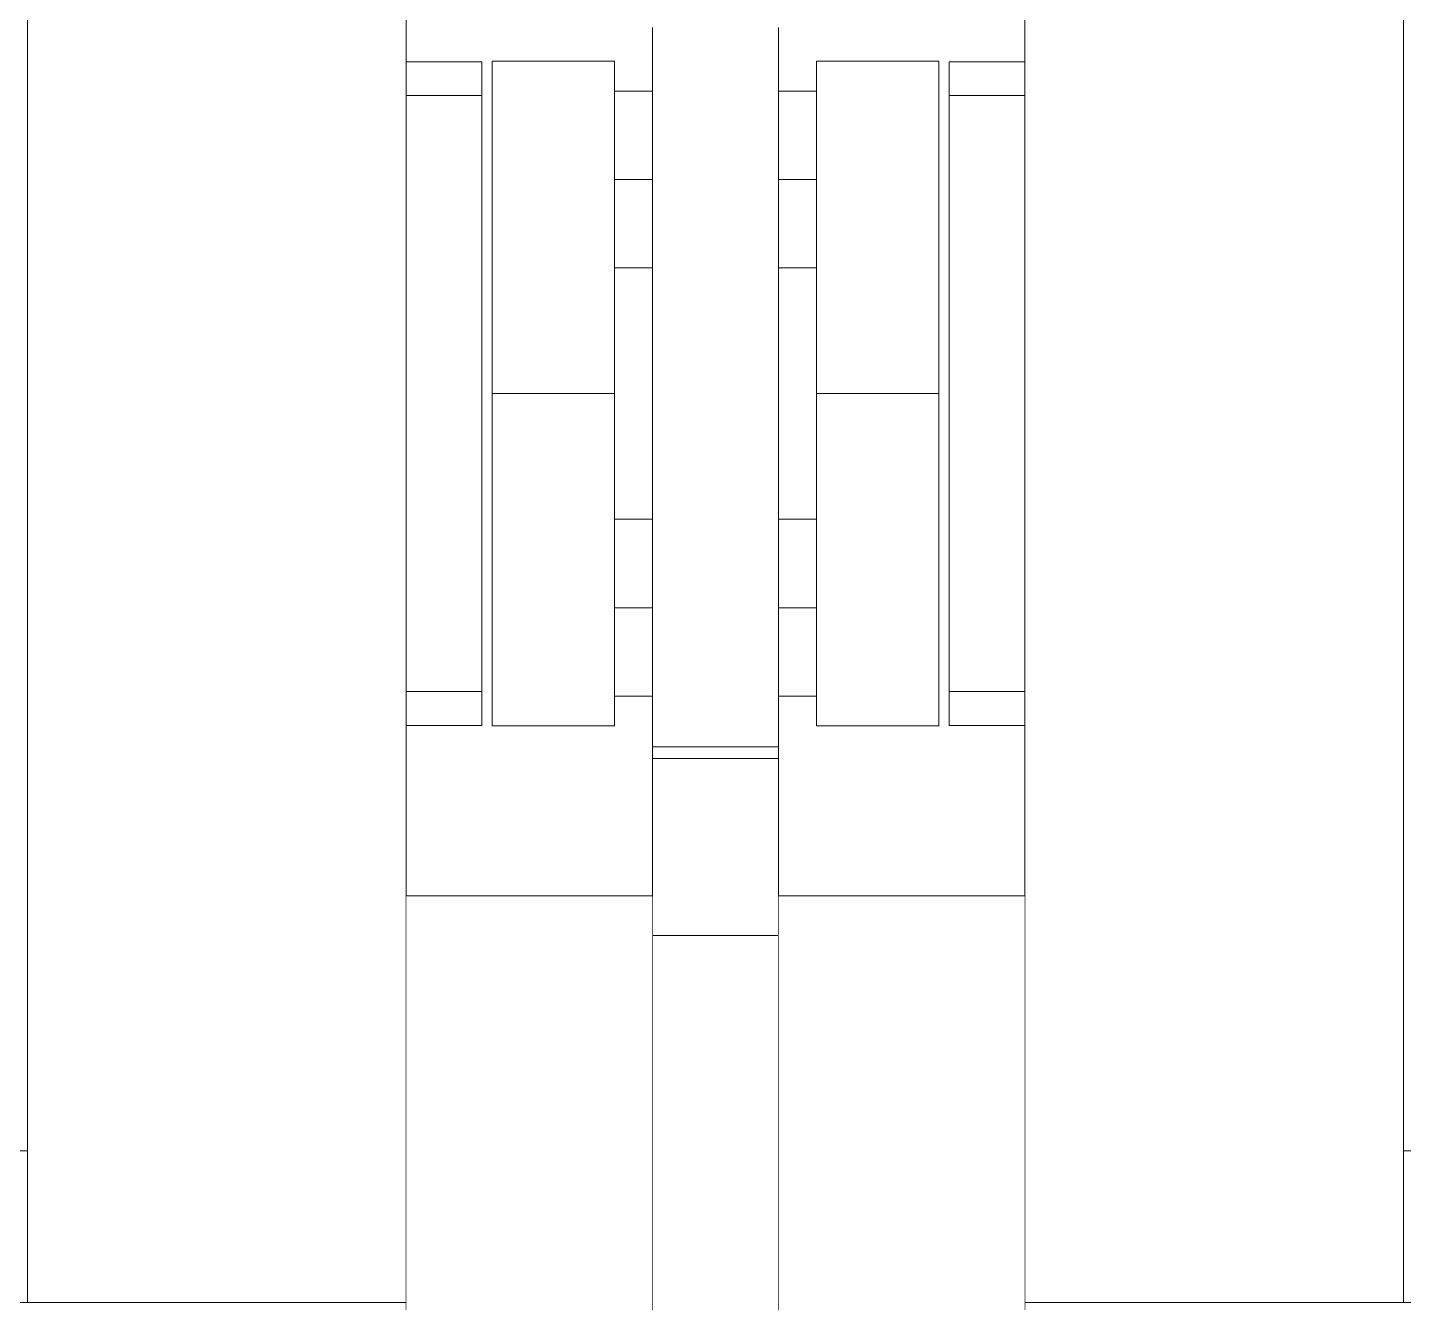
# Model space of a CAD drawing. Header units: millimetres. Extents: x -46169 to 237885, y -84465 to 18123.
# Drawn here: x 172472.6 to 172581.6, y -80647.3 to -80546.3 of the extents above; entities that cross this region are included whole.
import ezdxf

# ---------------------------------------------------------------- set-up
doc = ezdxf.new("R2010")
doc.units = ezdxf.units.MM
doc.header["$MEASUREMENT"] = 0
doc.linetypes.add('Wipeout_Contour', pattern=[1000, 0, -1000])
doc.layers.add('New_A-20-M_Floor_Slab', color=7, linetype='Continuous')
doc.layers.add('New_A-35-M_FFE_Fixed', color=7, linetype='Continuous')
doc.layers.add('New_A-20-M_Floor_Slab_Pen_No__89', color=8, linetype='Continuous', lineweight=20)
doc.layers.add('New_A-35-M_FFE_Fixed_Pen_No__1', color=7, linetype='Continuous', lineweight=13)

# ---------------------------------------------------------------- blocks, each defined once
blk = doc.blocks.new('Section Elem_134_3', base_point=(129666.67, -84332.61))
at = {"color": 254, "linetype": 'Wipeout_Contour', "lineweight": 0, "ltscale": 3046430.337533057}
blk.add_wipeout([(172522.11, -80520.4), (172502.61, -80520.4), (172502.61, -80549.04), (172508.61, -80549.04), (172508.61, -80601.62), (172502.61, -80601.62), (172502.61, -80615.11), (172522.11, -80615.11), (172522.11, -80599.29), (172519.11, -80599.29), (172519.11, -80601.65), (172509.42, -80601.65), (172509.42, -80549.01), (172519.11, -80549.01), (172519.11, -80551.38), (172522.11, -80551.38)], dxfattribs=at).dxf.layer = 'New_A-20-M_Floor_Slab'
at = {"color": 254, "linetype": 'Wipeout_Contour', "lineweight": 0, "ltscale": 3046834.572590483}
blk.add_wipeout([(172535.11, -80599.29), (172532.11, -80599.29), (172532.11, -80615.11), (172551.61, -80615.11), (172551.61, -80601.62), (172545.61, -80601.62), (172545.61, -80549.04), (172551.61, -80549.04), (172551.61, -80520.4), (172532.11, -80520.4), (172532.11, -80551.38), (172535.11, -80551.38), (172535.11, -80549.01), (172544.8, -80549.01), (172544.8, -80601.65), (172535.11, -80601.65)], dxfattribs=at).dxf.layer = 'New_A-20-M_Floor_Slab'
at = {"color": 254, "linetype": 'Wipeout_Contour', "lineweight": 0, "ltscale": 761637.652368}
blk.add_wipeout([(172519.11, -80585.29), (172522.11, -80585.29), (172522.11, -80565.38), (172519.11, -80565.38)], dxfattribs=at).dxf.layer = 'New_A-20-M_Floor_Slab'
at = {"color": 254, "linetype": 'Wipeout_Contour', "lineweight": 0, "ltscale": 761684.76739}
blk.add_wipeout([(172532.11, -80585.29), (172535.11, -80585.29), (172535.11, -80565.38), (172532.11, -80565.38)], dxfattribs=at).dxf.layer = 'New_A-20-M_Floor_Slab'
blk = doc.blocks.new('Section Elem_143_3', base_point=(129666.67, -84332.61))
at = {"color": 254, "linetype": 'Wipeout_Contour', "lineweight": 0, "ltscale": 761619.27019}
blk.add_wipeout([(172532.11, -80552.92), (172532.11, -80548.19), (172522.11, -80548.19), (172522.11, -80552.92)], dxfattribs=at).dxf.layer = 'New_A-35-M_FFE_Fixed'
at = {"color": 254, "linetype": 'Wipeout_Contour', "lineweight": 0, "ltscale": 761541.492768}
blk.add_wipeout([(172502.61, -80551.72), (172508.61, -80551.72), (172508.61, -80549.56), (172502.61, -80549.56)], dxfattribs=at).dxf.layer = 'New_A-35-M_FFE_Fixed'
at = {"color": 254, "linetype": 'Wipeout_Contour', "lineweight": 0, "ltscale": 761571.811023}
blk.add_wipeout([(172509.42, -80551.02), (172519.11, -80551.02), (172519.11, -80549.01), (172509.42, -80549.01)], dxfattribs=at).dxf.layer = 'New_A-35-M_FFE_Fixed'
at = {"color": 254, "linetype": 'Wipeout_Contour', "lineweight": 0, "ltscale": 761631.156229}
blk.add_wipeout([(172522.11, -80561.63), (172532.11, -80561.63), (172532.11, -80553.51), (172522.11, -80553.51)], dxfattribs=at).dxf.layer = 'New_A-35-M_FFE_Fixed'
at = {"color": 254, "linetype": 'Wipeout_Contour', "lineweight": 0, "ltscale": 761606.137608}
blk.add_wipeout([(172519.11, -80565.26), (172509.42, -80565.26), (172509.42, -80575.33), (172519.11, -80575.33)], dxfattribs=at).dxf.layer = 'New_A-35-M_FFE_Fixed'
at = {"color": 254, "linetype": 'Wipeout_Contour', "lineweight": 0, "ltscale": 761657.523669}
blk.add_wipeout([(172519.11, -80599.65), (172509.42, -80599.65), (172509.42, -80601.65), (172519.11, -80601.65)], dxfattribs=at).dxf.layer = 'New_A-35-M_FFE_Fixed'
at = {"color": 254, "linetype": 'Wipeout_Contour', "lineweight": 0, "ltscale": 761627.359515}
blk.add_wipeout([(172508.61, -80601.11), (172502.61, -80601.11), (172502.61, -80601.62), (172508.61, -80601.62)], dxfattribs=at).dxf.layer = 'New_A-35-M_FFE_Fixed'
at = {"color": 254, "linetype": 'Wipeout_Contour', "lineweight": 0, "ltscale": 761709.364309}
blk.add_wipeout([(172532.11, -80603.32), (172522.11, -80603.32), (172522.11, -80604.23), (172532.11, -80604.23)], dxfattribs=at).dxf.layer = 'New_A-35-M_FFE_Fixed'
at = {"color": 254, "linetype": 'Wipeout_Contour', "lineweight": 0, "ltscale": 761714.861481}
blk.add_wipeout([(172532.11, -80606.1), (172522.11, -80606.1), (172522.11, -80607.94), (172532.11, -80607.94)], dxfattribs=at).dxf.layer = 'New_A-35-M_FFE_Fixed'
at = {"color": 254, "linetype": 'Wipeout_Contour', "lineweight": 0, "ltscale": 761723.947529}
blk.add_wipeout([(172522.11, -80611.52), (172522.11, -80613.26), (172532.11, -80613.26), (172532.11, -80611.52)], dxfattribs=at).dxf.layer = 'New_A-35-M_FFE_Fixed'
at = {"color": 254, "linetype": 'Wipeout_Contour', "lineweight": 0, "ltscale": 761732.524093}
blk.add_wipeout([(172522.11, -80618.27), (172532.11, -80618.27), (172532.11, -80616.64), (172522.11, -80616.64)], dxfattribs=at).dxf.layer = 'New_A-35-M_FFE_Fixed'
at = {"color": 254, "linetype": 'Wipeout_Contour', "lineweight": 0, "ltscale": 761738.673276}
blk.add_wipeout([(172532.11, -80622.37), (172532.11, -80619.81), (172522.11, -80619.81), (172522.11, -80622.37)], dxfattribs=at).dxf.layer = 'New_A-35-M_FFE_Fixed'
at = {"color": 254, "linetype": 'Wipeout_Contour', "lineweight": 0, "ltscale": 761776.433238}
blk.add_wipeout([(172522.11, -80646.23), (172532.11, -80646.23), (172532.11, -80640.54), (172522.11, -80640.54)], dxfattribs=at).dxf.layer = 'New_A-35-M_FFE_Fixed'
at = {"layer": 'New_A-35-M_FFE_Fixed_Pen_No__1', "linetype": 'Continuous'}
for p, q in [((172509.42, -80549.01), (172519.11, -80549.01)), ((172509.42, -80601.65), (172519.11, -80601.65))]:
    blk.add_line(p, q, dxfattribs=at)
at = {"color": 254, "linetype": 'Wipeout_Contour', "lineweight": 0, "ltscale": 761613.699787}
blk.add_wipeout([(172522.11, -80548.19), (172532.11, -80548.19), (172532.11, -80546.33), (172522.11, -80546.33)], dxfattribs=at).dxf.layer = 'New_A-35-M_FFE_Fixed'
at = {"color": 254, "linetype": 'Wipeout_Contour', "lineweight": 0, "ltscale": 761539.229998}
blk.add_wipeout([(172502.61, -80549.04), (172502.61, -80549.56), (172508.61, -80549.56), (172508.61, -80549.04)], dxfattribs=at).dxf.layer = 'New_A-35-M_FFE_Fixed'
at = {"color": 254, "linetype": 'Wipeout_Contour', "lineweight": 0, "ltscale": 761578.334022}
blk.add_wipeout([(172509.42, -80551.02), (172509.42, -80556.72), (172519.11, -80556.72), (172519.11, -80551.02)], dxfattribs=at).dxf.layer = 'New_A-35-M_FFE_Fixed'
at = {"color": 254, "linetype": 'Wipeout_Contour', "lineweight": 0, "ltscale": 761646.380662}
blk.add_wipeout([(172522.11, -80571.51), (172532.11, -80571.51), (172532.11, -80561.63), (172522.11, -80561.63)], dxfattribs=at).dxf.layer = 'New_A-35-M_FFE_Fixed'
at = {"color": 254, "linetype": 'Wipeout_Contour', "lineweight": 0, "ltscale": 761650.997695}
blk.add_wipeout([(172509.42, -80593.94), (172509.42, -80599.65), (172519.11, -80599.65), (172519.11, -80593.94)], dxfattribs=at).dxf.layer = 'New_A-35-M_FFE_Fixed'
at = {"color": 254, "linetype": 'Wipeout_Contour', "lineweight": 0, "ltscale": 761625.095599}
blk.add_wipeout([(172508.61, -80598.94), (172502.61, -80598.94), (172502.61, -80601.11), (172508.61, -80601.11)], dxfattribs=at).dxf.layer = 'New_A-35-M_FFE_Fixed'
at = {"color": 254, "linetype": 'Wipeout_Contour', "lineweight": 0, "ltscale": 761704.818817}
blk.add_wipeout([(172532.11, -80603.32), (172532.11, -80598.86), (172522.11, -80598.86), (172522.11, -80603.32)], dxfattribs=at).dxf.layer = 'New_A-35-M_FFE_Fixed'
at = {"color": 254, "linetype": 'Wipeout_Contour', "lineweight": 0, "ltscale": 761710.424025}
blk.add_wipeout([(172532.11, -80604.57), (172532.11, -80604.23), (172522.11, -80604.23), (172522.11, -80604.57)], dxfattribs=at).dxf.layer = 'New_A-35-M_FFE_Fixed'
at = {"color": 254, "linetype": 'Wipeout_Contour', "lineweight": 0, "ltscale": 761712.655199}
blk.add_wipeout([(172532.11, -80606.1), (172532.11, -80605.34), (172522.11, -80605.34), (172522.11, -80606.1)], dxfattribs=at).dxf.layer = 'New_A-35-M_FFE_Fixed'
at = {"color": 254, "linetype": 'Wipeout_Contour', "lineweight": 0, "ltscale": 761720.975407}
blk.add_wipeout([(172532.11, -80611.52), (172532.11, -80609.75), (172522.11, -80609.75), (172522.11, -80611.52)], dxfattribs=at).dxf.layer = 'New_A-35-M_FFE_Fixed'
at = {"color": 254, "linetype": 'Wipeout_Contour', "lineweight": 0, "ltscale": 761729.721907}
blk.add_wipeout([(172522.11, -80616.64), (172532.11, -80616.64), (172532.11, -80614.96), (172522.11, -80614.96)], dxfattribs=at).dxf.layer = 'New_A-35-M_FFE_Fixed'
at = {"color": 254, "linetype": 'Wipeout_Contour', "lineweight": 0, "ltscale": 761735.207855}
blk.add_wipeout([(172532.11, -80619.81), (172532.11, -80618.27), (172522.11, -80618.27), (172522.11, -80619.81)], dxfattribs=at).dxf.layer = 'New_A-35-M_FFE_Fixed'
at = {"color": 254, "linetype": 'Wipeout_Contour', "lineweight": 0, "ltscale": 761767.027893}
blk.add_wipeout([(172522.11, -80640.54), (172532.11, -80640.54), (172532.11, -80635.12), (172522.11, -80635.12)], dxfattribs=at).dxf.layer = 'New_A-35-M_FFE_Fixed'
at = {"color": 254, "linetype": 'Wipeout_Contour', "lineweight": 0, "ltscale": 761786.115547}
blk.add_wipeout([(172522.11, -80651.97), (172532.11, -80651.97), (172532.11, -80646.23), (172522.11, -80646.23)], dxfattribs=at).dxf.layer = 'New_A-35-M_FFE_Fixed'
at = {"layer": 'New_A-35-M_FFE_Fixed_Pen_No__1', "linetype": 'Continuous'}
for p, q in [((172508.61, -80549.56), (172508.61, -80549.04)), ((172509.42, -80551.02), (172509.42, -80549.01)), ((172509.42, -80601.65), (172509.42, -80599.65)), ((172508.61, -80601.62), (172508.61, -80601.11))]:
    blk.add_line(p, q, dxfattribs=at)
at = {"color": 254, "linetype": 'Wipeout_Contour', "lineweight": 0, "ltscale": 761583.293814}
blk.add_wipeout([(172508.61, -80551.72), (172502.61, -80551.72), (172502.61, -80598.94), (172508.61, -80598.94)], dxfattribs=at).dxf.layer = 'New_A-35-M_FFE_Fixed'
at = {"color": 254, "linetype": 'Wipeout_Contour', "lineweight": 0, "ltscale": 761597.55813}
blk.add_wipeout([(172519.11, -80551.38), (172519.11, -80551.91), (172522.11, -80551.91), (172522.11, -80551.38)], dxfattribs=at).dxf.layer = 'New_A-35-M_FFE_Fixed'
at = {"color": 254, "linetype": 'Wipeout_Contour', "lineweight": 0, "ltscale": 761590.387594}
blk.add_wipeout([(172519.11, -80556.72), (172509.42, -80556.72), (172509.42, -80565.26), (172519.11, -80565.26)], dxfattribs=at).dxf.layer = 'New_A-35-M_FFE_Fixed'
at = {"color": 254, "linetype": 'Wipeout_Contour', "lineweight": 0, "ltscale": 761663.503769}
blk.add_wipeout([(172522.11, -80581.87), (172532.11, -80581.87), (172532.11, -80571.51), (172522.11, -80571.51)], dxfattribs=at).dxf.layer = 'New_A-35-M_FFE_Fixed'
at = {"color": 254, "linetype": 'Wipeout_Contour', "lineweight": 0, "ltscale": 761638.939908}
blk.add_wipeout([(172519.11, -80585.4), (172509.42, -80585.4), (172509.42, -80593.94), (172519.11, -80593.94)], dxfattribs=at).dxf.layer = 'New_A-35-M_FFE_Fixed'
at = {"color": 254, "linetype": 'Wipeout_Contour', "lineweight": 0, "ltscale": 761700.028751}
blk.add_wipeout([(172532.11, -80598.86), (172532.11, -80597.66), (172522.11, -80597.66), (172522.11, -80598.86)], dxfattribs=at).dxf.layer = 'New_A-35-M_FFE_Fixed'
at = {"color": 254, "linetype": 'Wipeout_Contour', "lineweight": 0, "ltscale": 761717.946712}
blk.add_wipeout([(172532.11, -80609.75), (172532.11, -80607.94), (172522.11, -80607.94), (172522.11, -80609.75)], dxfattribs=at).dxf.layer = 'New_A-35-M_FFE_Fixed'
at = {"color": 254, "linetype": 'Wipeout_Contour', "lineweight": 0, "ltscale": 761726.86304}
blk.add_wipeout([(172532.11, -80614.96), (172532.11, -80613.26), (172522.11, -80613.26), (172522.11, -80614.96)], dxfattribs=at).dxf.layer = 'New_A-35-M_FFE_Fixed'
at = {"color": 254, "linetype": 'Wipeout_Contour', "lineweight": 0, "ltscale": 761758.245046}
blk.add_wipeout([(172532.11, -80635.12), (172532.11, -80630.17), (172522.11, -80630.17), (172522.11, -80635.12)], dxfattribs=at).dxf.layer = 'New_A-35-M_FFE_Fixed'
at = {"layer": 'New_A-35-M_FFE_Fixed_Pen_No__1', "linetype": 'Continuous'}
for p, q in [((172508.61, -80551.72), (172508.61, -80549.56)), ((172519.11, -80551.02), (172519.11, -80549.01)), ((172509.42, -80556.72), (172509.42, -80551.02)), ((172508.61, -80598.94), (172508.61, -80551.72)), ((172509.42, -80565.26), (172509.42, -80556.72)), ((172509.42, -80599.65), (172509.42, -80593.94)), ((172508.61, -80601.11), (172508.61, -80598.94))]:
    blk.add_line(p, q, dxfattribs=at)
at = {"color": 254, "linetype": 'Wipeout_Contour', "lineweight": 0, "ltscale": 761518.100324}
blk.add_wipeout([(172502.61, -80503.33), (172472.61, -80503.33), (172472.61, -80647.33), (172502.61, -80647.33)], dxfattribs=at).dxf.layer = 'New_A-35-M_FFE_Fixed'
at = {"color": 254, "linetype": 'Wipeout_Contour', "lineweight": 0, "ltscale": 952000.196206}
blk.add_wipeout([(172519.11, -80553.43), (172522.11, -80553.43), (172522.11, -80552.92), (172522.11, -80551.91), (172519.11, -80551.91)], dxfattribs=at).dxf.layer = 'New_A-35-M_FFE_Fixed'
at = {"color": 254, "linetype": 'Wipeout_Contour', "lineweight": 0, "ltscale": 761611.22033}
blk.add_wipeout([(172519.11, -80558.38), (172519.11, -80561.05), (172522.11, -80561.05), (172522.11, -80558.38)], dxfattribs=at).dxf.layer = 'New_A-35-M_FFE_Fixed'
at = {"color": 254, "linetype": 'Wipeout_Contour', "lineweight": 0, "ltscale": 761620.349714}
blk.add_wipeout([(172519.11, -80564.84), (172519.11, -80565.38), (172522.11, -80565.38), (172522.11, -80564.84)], dxfattribs=at).dxf.layer = 'New_A-35-M_FFE_Fixed'
at = {"color": 254, "linetype": 'Wipeout_Contour', "lineweight": 0, "ltscale": 761623.186913}
blk.add_wipeout([(172519.11, -80575.33), (172509.42, -80575.33), (172509.42, -80585.4), (172519.11, -80585.4)], dxfattribs=at).dxf.layer = 'New_A-35-M_FFE_Fixed'
at = {"color": 254, "linetype": 'Wipeout_Contour', "lineweight": 0, "ltscale": 761680.334976}
blk.add_wipeout([(172532.11, -80591.39), (172532.11, -80581.87), (172522.11, -80581.87), (172522.11, -80591.39)], dxfattribs=at).dxf.layer = 'New_A-35-M_FFE_Fixed'
at = {"color": 254, "linetype": 'Wipeout_Contour', "lineweight": 0, "ltscale": 761668.622048}
blk.add_wipeout([(172519.11, -80592.29), (172519.11, -80594.97), (172522.11, -80594.97), (172522.11, -80592.29)], dxfattribs=at).dxf.layer = 'New_A-35-M_FFE_Fixed'
at = {"color": 254, "linetype": 'Wipeout_Contour', "lineweight": 0, "ltscale": 761677.754589}
blk.add_wipeout([(172519.11, -80598.75), (172519.11, -80599.29), (172522.11, -80599.29), (172522.11, -80598.75)], dxfattribs=at).dxf.layer = 'New_A-35-M_FFE_Fixed'
at = {"color": 254, "linetype": 'Wipeout_Contour', "lineweight": 0, "ltscale": 761750.407311}
blk.add_wipeout([(172532.11, -80625.86), (172522.11, -80625.86), (172522.11, -80630.17), (172532.11, -80630.17)], dxfattribs=at).dxf.layer = 'New_A-35-M_FFE_Fixed'
at = {"layer": 'New_A-35-M_FFE_Fixed_Pen_No__1', "linetype": 'Continuous'}
for p, q in [((172472.61, -80647.33), (172472.61, -80503.33)), ((172502.61, -80647.33), (172502.61, -80503.33)), ((172502.61, -80549.04), (172508.61, -80549.04)), ((172502.61, -80551.72), (172508.61, -80551.72)), ((172519.11, -80551.38), (172522.11, -80551.38)), ((172509.42, -80575.33), (172509.42, -80565.26)), ((172509.42, -80575.33), (172519.11, -80575.33)), ((172509.42, -80585.4), (172509.42, -80575.33)), ((172509.42, -80593.94), (172509.42, -80585.4)), ((172502.61, -80598.94), (172508.61, -80598.94)), ((172519.11, -80601.65), (172519.11, -80599.65)), ((172502.61, -80601.62), (172508.61, -80601.62)), ((172031.61, -80635.33), (172472.61, -80635.33)), ((172031.61, -80647.33), (172472.61, -80647.33)), ((172472.61, -80647.33), (172502.61, -80647.33)), ((172502.61, -80695.83), (172502.61, -80647.33))]:
    blk.add_line(p, q, dxfattribs=at)
at = {"color": 254, "linetype": 'Wipeout_Contour', "lineweight": 0, "ltscale": 761602.498472}
blk.add_wipeout([(172519.11, -80553.43), (172519.11, -80555.7), (172522.11, -80555.7), (172522.11, -80553.43)], dxfattribs=at).dxf.layer = 'New_A-35-M_FFE_Fixed'
at = {"color": 254, "linetype": 'Wipeout_Contour', "lineweight": 0, "ltscale": 761618.614705}
blk.add_wipeout([(172519.11, -80564.84), (172522.11, -80564.84), (172522.11, -80563.33), (172519.11, -80563.33)], dxfattribs=at).dxf.layer = 'New_A-35-M_FFE_Fixed'
at = {"color": 254, "linetype": 'Wipeout_Contour', "lineweight": 0, "ltscale": 761654.955124}
blk.add_wipeout([(172519.11, -80585.29), (172519.11, -80585.82), (172522.11, -80585.82), (172522.11, -80585.29)], dxfattribs=at).dxf.layer = 'New_A-35-M_FFE_Fixed'
at = {"color": 254, "linetype": 'Wipeout_Contour', "lineweight": 0, "ltscale": 952095.696831}
blk.add_wipeout([(172522.11, -80597.24), (172519.11, -80597.24), (172519.11, -80598.75), (172522.11, -80598.75), (172522.11, -80597.66)], dxfattribs=at).dxf.layer = 'New_A-35-M_FFE_Fixed'
at = {"color": 254, "linetype": 'Wipeout_Contour', "lineweight": 0, "ltscale": 761743.80254}
blk.add_wipeout([(172532.11, -80625.86), (172532.11, -80622.37), (172522.11, -80622.37), (172522.11, -80625.86)], dxfattribs=at).dxf.layer = 'New_A-35-M_FFE_Fixed'
at = {"layer": 'New_A-35-M_FFE_Fixed_Pen_No__1', "linetype": 'Continuous'}
for p, q in [((172519.11, -80575.33), (172519.11, -80565.26)), ((172519.11, -80565.38), (172522.11, -80565.38)), ((172519.11, -80599.29), (172522.11, -80599.29))]:
    blk.add_line(p, q, dxfattribs=at)
at = {"color": 254, "linetype": 'Wipeout_Contour', "lineweight": 0, "ltscale": 761606.686801}
blk.add_wipeout([(172519.11, -80555.7), (172519.11, -80558.38), (172522.11, -80558.38), (172522.11, -80555.7)], dxfattribs=at).dxf.layer = 'New_A-35-M_FFE_Fixed'
at = {"color": 254, "linetype": 'Wipeout_Contour', "lineweight": 0, "ltscale": 761615.408868}
blk.add_wipeout([(172519.11, -80561.05), (172519.11, -80563.33), (172522.11, -80563.33), (172522.11, -80561.05)], dxfattribs=at).dxf.layer = 'New_A-35-M_FFE_Fixed'
at = {"color": 254, "linetype": 'Wipeout_Contour', "lineweight": 0, "ltscale": 761656.690527}
blk.add_wipeout([(172519.11, -80587.34), (172522.11, -80587.34), (172522.11, -80585.82), (172519.11, -80585.82)], dxfattribs=at).dxf.layer = 'New_A-35-M_FFE_Fixed'
at = {"color": 254, "linetype": 'Wipeout_Contour', "lineweight": 0, "ltscale": 761672.812035}
blk.add_wipeout([(172519.11, -80594.97), (172519.11, -80597.24), (172522.11, -80597.24), (172522.11, -80594.97)], dxfattribs=at).dxf.layer = 'New_A-35-M_FFE_Fixed'
at = {"layer": 'New_A-35-M_FFE_Fixed_Pen_No__1', "linetype": 'Continuous'}
for p, q in [((172519.11, -80556.72), (172519.11, -80551.02)), ((172519.11, -80565.26), (172519.11, -80556.72)), ((172519.11, -80558.38), (172522.11, -80558.38)), ((172519.11, -80585.4), (172519.11, -80575.33)), ((172519.11, -80585.29), (172522.11, -80585.29)), ((172519.11, -80599.65), (172519.11, -80593.94))]:
    blk.add_line(p, q, dxfattribs=at)
at = {"color": 254, "linetype": 'Wipeout_Contour', "lineweight": 0, "ltscale": 761659.897176}
blk.add_wipeout([(172519.11, -80587.34), (172519.11, -80589.61), (172522.11, -80589.61), (172522.11, -80587.34)], dxfattribs=at).dxf.layer = 'New_A-35-M_FFE_Fixed'
at = {"color": 254, "linetype": 'Wipeout_Contour', "lineweight": 0, "ltscale": 952081.273413}
blk.add_wipeout([(172519.11, -80589.61), (172519.11, -80592.29), (172522.11, -80592.29), (172522.11, -80591.39), (172522.11, -80589.61)], dxfattribs=at).dxf.layer = 'New_A-35-M_FFE_Fixed'
at = {"layer": 'New_A-35-M_FFE_Fixed_Pen_No__1', "linetype": 'Continuous'}
for p, q in [((172519.11, -80593.94), (172519.11, -80585.4)), ((172519.11, -80592.29), (172522.11, -80592.29))]:
    blk.add_line(p, q, dxfattribs=at)
blk = doc.blocks.new('Section Elem_144_3', base_point=(129666.67, -84332.61))
at = {"layer": 'New_A-35-M_FFE_Fixed_Pen_No__1', "linetype": 'Continuous'}
for p, q in [((172522.11, -80548.19), (172522.11, -80546.33)), ((172532.11, -80548.19), (172532.11, -80546.33)), ((172522.11, -80571.51), (172522.11, -80561.63)), ((172522.11, -80581.87), (172522.11, -80571.51)), ((172532.11, -80581.87), (172532.11, -80571.51)), ((172522.11, -80603.32), (172522.11, -80598.86)), ((172532.11, -80603.32), (172522.11, -80603.32)), ((172522.11, -80607.94), (172522.11, -80606.1)), ((172532.11, -80607.94), (172532.11, -80606.1)), ((172522.11, -80609.75), (172522.11, -80607.94)), ((172532.11, -80609.75), (172532.11, -80607.94)), ((172522.11, -80611.52), (172522.11, -80609.75)), ((172532.11, -80611.52), (172532.11, -80609.75)), ((172522.11, -80613.26), (172522.11, -80611.52)), ((172532.11, -80613.26), (172532.11, -80611.52)), ((172522.11, -80614.96), (172522.11, -80613.26)), ((172532.11, -80614.96), (172532.11, -80613.26)), ((172522.11, -80616.64), (172522.11, -80614.96)), ((172532.11, -80616.64), (172532.11, -80614.96)), ((172522.11, -80618.27), (172522.11, -80616.64)), ((172532.11, -80618.27), (172532.11, -80616.64)), ((172532.11, -80618.27), (172522.11, -80618.27)), ((172522.11, -80619.81), (172522.11, -80618.27)), ((172532.11, -80619.81), (172532.11, -80618.27)), ((172522.11, -80622.37), (172522.11, -80619.81)), ((172532.11, -80622.37), (172532.11, -80619.81)), ((172522.11, -80625.86), (172522.11, -80622.37)), ((172532.11, -80625.86), (172532.11, -80622.37)), ((172522.11, -80630.17), (172522.11, -80625.86)), ((172532.11, -80630.17), (172532.11, -80625.86)), ((172522.11, -80635.12), (172522.11, -80630.17)), ((172532.11, -80635.12), (172532.11, -80630.17)), ((172522.11, -80640.54), (172522.11, -80635.12)), ((172532.11, -80640.54), (172532.11, -80635.12)), ((172522.11, -80646.23), (172522.11, -80640.54)), ((172532.11, -80646.23), (172532.11, -80640.54)), ((172522.11, -80651.97), (172522.11, -80646.23)), ((172532.11, -80651.97), (172532.11, -80646.23))]:
    blk.add_line(p, q, dxfattribs=at)
at = {"color": 254, "linetype": 'Wipeout_Contour', "lineweight": 0, "ltscale": 761664.911451}
blk.add_wipeout([(172535.11, -80551.02), (172544.8, -80551.02), (172544.8, -80549.01), (172535.11, -80549.01)], dxfattribs=at).dxf.layer = 'New_A-35-M_FFE_Fixed'
at = {"color": 254, "linetype": 'Wipeout_Contour', "lineweight": 0, "ltscale": 761697.343349}
blk.add_wipeout([(172545.61, -80549.56), (172545.61, -80551.72), (172551.61, -80551.72), (172551.61, -80549.56)], dxfattribs=at).dxf.layer = 'New_A-35-M_FFE_Fixed'
at = {"color": 254, "linetype": 'Wipeout_Contour', "lineweight": 0, "ltscale": 761623.778618}
blk.add_wipeout([(172532.11, -80553.51), (172532.11, -80552.92), (172522.11, -80552.92), (172522.11, -80553.51)], dxfattribs=at).dxf.layer = 'New_A-35-M_FFE_Fixed'
at = {"color": 254, "linetype": 'Wipeout_Contour', "lineweight": 0, "ltscale": 761699.23384}
blk.add_wipeout([(172535.11, -80565.26), (172535.11, -80575.33), (172544.8, -80575.33), (172544.8, -80565.26)], dxfattribs=at).dxf.layer = 'New_A-35-M_FFE_Fixed'
at = {"color": 254, "linetype": 'Wipeout_Contour', "lineweight": 0, "ltscale": 761693.705655}
blk.add_wipeout([(172532.11, -80597.66), (172532.11, -80591.39), (172522.11, -80591.39), (172522.11, -80597.66)], dxfattribs=at).dxf.layer = 'New_A-35-M_FFE_Fixed'
at = {"color": 254, "linetype": 'Wipeout_Contour', "lineweight": 0, "ltscale": 761750.613621}
blk.add_wipeout([(172535.11, -80599.65), (172535.11, -80601.65), (172544.8, -80601.65), (172544.8, -80599.65)], dxfattribs=at).dxf.layer = 'New_A-35-M_FFE_Fixed'
at = {"color": 254, "linetype": 'Wipeout_Contour', "lineweight": 0, "ltscale": 761783.192528}
blk.add_wipeout([(172551.61, -80601.11), (172545.61, -80601.11), (172545.61, -80601.62), (172551.61, -80601.62)], dxfattribs=at).dxf.layer = 'New_A-35-M_FFE_Fixed'
at = {"color": 254, "linetype": 'Wipeout_Contour', "lineweight": 0, "ltscale": 761711.35971}
blk.add_wipeout([(172532.11, -80605.34), (172532.11, -80604.57), (172522.11, -80604.57), (172522.11, -80605.34)], dxfattribs=at).dxf.layer = 'New_A-35-M_FFE_Fixed'
at = {"color": 254, "linetype": 'Wipeout_Contour', "lineweight": 0, "ltscale": 1144210.426096757}
blk.add_wipeout([(172551.61, -80647.33), (172551.61, -80695.83), (173052.61, -80695.83), (173052.61, -80647.33), (173022.61, -80647.33), (172581.61, -80647.33)], dxfattribs=at).dxf.layer = 'New_A-35-M_FFE_Fixed'
at = {"layer": 'New_A-35-M_FFE_Fixed_Pen_No__1', "linetype": 'Continuous'}
for p, q in [((172522.11, -80553.51), (172522.11, -80548.19)), ((172544.8, -80549.01), (172535.11, -80549.01)), ((172522.11, -80561.63), (172522.11, -80553.51)), ((172522.11, -80591.39), (172522.11, -80581.87)), ((172522.11, -80598.86), (172522.11, -80591.39)), ((172544.8, -80601.65), (172535.11, -80601.65)), ((172522.11, -80604.23), (172522.11, -80603.32)), ((172532.11, -80604.23), (172532.11, -80603.32)), ((172532.11, -80604.23), (172522.11, -80604.23)), ((172522.11, -80606.1), (172522.11, -80604.23)), ((172532.11, -80606.1), (172532.11, -80604.23))]:
    blk.add_line(p, q, dxfattribs=at)
at = {"color": 254, "linetype": 'Wipeout_Contour', "lineweight": 0, "ltscale": 761695.081042}
blk.add_wipeout([(172545.61, -80549.56), (172551.61, -80549.56), (172551.61, -80549.04), (172545.61, -80549.04)], dxfattribs=at).dxf.layer = 'New_A-35-M_FFE_Fixed'
at = {"color": 254, "linetype": 'Wipeout_Contour', "lineweight": 0, "ltscale": 761671.433653}
blk.add_wipeout([(172535.11, -80551.02), (172535.11, -80556.72), (172544.8, -80556.72), (172544.8, -80551.02)], dxfattribs=at).dxf.layer = 'New_A-35-M_FFE_Fixed'
at = {"color": 254, "linetype": 'Wipeout_Contour', "lineweight": 0, "ltscale": 761744.088445}
blk.add_wipeout([(172544.8, -80593.94), (172535.11, -80593.94), (172535.11, -80599.65), (172544.8, -80599.65)], dxfattribs=at).dxf.layer = 'New_A-35-M_FFE_Fixed'
at = {"color": 254, "linetype": 'Wipeout_Contour', "lineweight": 0, "ltscale": 761780.929075}
blk.add_wipeout([(172551.61, -80598.94), (172545.61, -80598.94), (172545.61, -80601.11), (172551.61, -80601.11)], dxfattribs=at).dxf.layer = 'New_A-35-M_FFE_Fixed'
at = {"color": 254, "linetype": 'Wipeout_Contour', "lineweight": 0, "ltscale": 762769.710888}
blk.add_wipeout([(172581.61, -80647.33), (173022.61, -80647.33), (173022.61, -80635.33), (172581.61, -80635.33)], dxfattribs=at).dxf.layer = 'New_A-35-M_FFE_Fixed'
at = {"layer": 'New_A-35-M_FFE_Fixed_Pen_No__1', "linetype": 'Continuous'}
for p, q in [((172544.8, -80551.02), (172544.8, -80549.01)), ((172545.61, -80549.56), (172545.61, -80549.04)), ((172544.8, -80601.65), (172544.8, -80599.65)), ((172545.61, -80601.62), (172545.61, -80601.11))]:
    blk.add_line(p, q, dxfattribs=at)
at = {"color": 254, "linetype": 'Wipeout_Contour', "lineweight": 0, "ltscale": 762648.001443}
blk.add_wipeout([(172581.61, -80635.33), (173022.61, -80635.33), (173022.61, -80503.33), (172581.61, -80503.33)], dxfattribs=at).dxf.layer = 'New_A-35-M_FFE_Fixed'
at = {"color": 254, "linetype": 'Wipeout_Contour', "lineweight": 0, "ltscale": 761644.675688}
blk.add_wipeout([(172532.11, -80551.91), (172535.11, -80551.91), (172535.11, -80551.38), (172532.11, -80551.38)], dxfattribs=at).dxf.layer = 'New_A-35-M_FFE_Fixed'
at = {"color": 254, "linetype": 'Wipeout_Contour', "lineweight": 0, "ltscale": 761739.135842}
blk.add_wipeout([(172545.61, -80551.72), (172545.61, -80598.94), (172551.61, -80598.94), (172551.61, -80551.72)], dxfattribs=at).dxf.layer = 'New_A-35-M_FFE_Fixed'
at = {"color": 254, "linetype": 'Wipeout_Contour', "lineweight": 0, "ltscale": 761683.485752}
blk.add_wipeout([(172535.11, -80556.72), (172535.11, -80565.26), (172544.8, -80565.26), (172544.8, -80556.72)], dxfattribs=at).dxf.layer = 'New_A-35-M_FFE_Fixed'
at = {"color": 254, "linetype": 'Wipeout_Contour', "lineweight": 0, "ltscale": 761732.032132}
blk.add_wipeout([(172535.11, -80585.4), (172535.11, -80593.94), (172544.8, -80593.94), (172544.8, -80585.4)], dxfattribs=at).dxf.layer = 'New_A-35-M_FFE_Fixed'
at = {"color": 254, "linetype": 'Wipeout_Contour', "lineweight": 0, "ltscale": 761724.867186}
blk.add_wipeout([(172532.11, -80598.75), (172532.11, -80599.29), (172535.11, -80599.29), (172535.11, -80598.75)], dxfattribs=at).dxf.layer = 'New_A-35-M_FFE_Fixed'
at = {"layer": 'New_A-35-M_FFE_Fixed_Pen_No__1', "linetype": 'Continuous'}
for p, q in [((172535.11, -80551.02), (172535.11, -80549.01)), ((172545.61, -80551.72), (172545.61, -80549.56)), ((172544.8, -80556.72), (172544.8, -80551.02)), ((172545.61, -80598.94), (172545.61, -80551.72)), ((172544.8, -80565.26), (172544.8, -80556.72)), ((172544.8, -80599.65), (172544.8, -80593.94)), ((172545.61, -80601.11), (172545.61, -80598.94)), ((172535.11, -80601.65), (172535.11, -80599.65))]:
    blk.add_line(p, q, dxfattribs=at)
at = {"color": 254, "linetype": 'Wipeout_Contour', "lineweight": 0, "ltscale": 761804.414544}
blk.add_wipeout([(172551.61, -80503.33), (172551.61, -80647.33), (172581.61, -80647.33), (172581.61, -80503.33)], dxfattribs=at).dxf.layer = 'New_A-35-M_FFE_Fixed'
at = {"color": 254, "linetype": 'Wipeout_Contour', "lineweight": 0, "ltscale": 761646.410422}
blk.add_wipeout([(172532.11, -80551.91), (172532.11, -80553.43), (172535.11, -80553.43), (172535.11, -80551.91)], dxfattribs=at).dxf.layer = 'New_A-35-M_FFE_Fixed'
at = {"color": 254, "linetype": 'Wipeout_Contour', "lineweight": 0, "ltscale": 761658.337043}
blk.add_wipeout([(172532.11, -80561.05), (172535.11, -80561.05), (172535.11, -80558.38), (172532.11, -80558.38)], dxfattribs=at).dxf.layer = 'New_A-35-M_FFE_Fixed'
at = {"color": 254, "linetype": 'Wipeout_Contour', "lineweight": 0, "ltscale": 952085.421018}
blk.add_wipeout([(172532.11, -80565.38), (172535.11, -80565.38), (172535.11, -80565.26), (172535.11, -80564.84), (172532.11, -80564.84)], dxfattribs=at).dxf.layer = 'New_A-35-M_FFE_Fixed'
at = {"color": 254, "linetype": 'Wipeout_Contour', "lineweight": 0, "ltscale": 761716.281062}
blk.add_wipeout([(172535.11, -80575.33), (172535.11, -80585.4), (172544.8, -80585.4), (172544.8, -80575.33)], dxfattribs=at).dxf.layer = 'New_A-35-M_FFE_Fixed'
at = {"color": 254, "linetype": 'Wipeout_Contour', "lineweight": 0, "ltscale": 952145.955436}
blk.add_wipeout([(172532.11, -80592.29), (172532.11, -80594.97), (172535.11, -80594.97), (172535.11, -80594.28), (172535.11, -80592.29)], dxfattribs=at).dxf.layer = 'New_A-35-M_FFE_Fixed'
at = {"color": 254, "linetype": 'Wipeout_Contour', "lineweight": 0, "ltscale": 761723.131723}
blk.add_wipeout([(172532.11, -80598.75), (172535.11, -80598.75), (172535.11, -80597.24), (172532.11, -80597.24)], dxfattribs=at).dxf.layer = 'New_A-35-M_FFE_Fixed'
at = {"layer": 'New_A-35-M_FFE_Fixed_Pen_No__1', "linetype": 'Continuous'}
for p, q in [((172551.61, -80647.33), (172551.61, -80503.33)), ((172581.61, -80647.33), (172581.61, -80503.33)), ((172551.61, -80549.04), (172545.61, -80549.04)), ((172535.11, -80551.38), (172532.11, -80551.38)), ((172551.61, -80551.72), (172545.61, -80551.72)), ((172544.8, -80575.33), (172544.8, -80565.26)), ((172544.8, -80575.33), (172535.11, -80575.33)), ((172544.8, -80585.4), (172544.8, -80575.33)), ((172544.8, -80593.94), (172544.8, -80585.4)), ((172532.11, -80603.32), (172532.11, -80598.86)), ((172551.61, -80598.94), (172545.61, -80598.94)), ((172535.11, -80599.29), (172532.11, -80599.29)), ((172551.61, -80601.62), (172545.61, -80601.62)), ((173022.61, -80635.33), (172581.61, -80635.33)), ((172581.61, -80647.33), (172551.61, -80647.33)), ((172551.61, -80695.83), (172551.61, -80647.33)), ((173022.61, -80647.33), (172581.61, -80647.33))]:
    blk.add_line(p, q, dxfattribs=at)
at = {"color": 254, "linetype": 'Wipeout_Contour', "lineweight": 0, "ltscale": 761649.615764}
blk.add_wipeout([(172532.11, -80553.43), (172532.11, -80555.7), (172535.11, -80555.7), (172535.11, -80553.43)], dxfattribs=at).dxf.layer = 'New_A-35-M_FFE_Fixed'
at = {"color": 254, "linetype": 'Wipeout_Contour', "lineweight": 0, "ltscale": 761665.73096}
blk.add_wipeout([(172532.11, -80564.84), (172535.11, -80564.84), (172535.11, -80563.33), (172532.11, -80563.33)], dxfattribs=at).dxf.layer = 'New_A-35-M_FFE_Fixed'
at = {"color": 254, "linetype": 'Wipeout_Contour', "lineweight": 0, "ltscale": 761702.069132}
blk.add_wipeout([(172532.11, -80585.29), (172532.11, -80585.82), (172535.11, -80585.82), (172535.11, -80585.29)], dxfattribs=at).dxf.layer = 'New_A-35-M_FFE_Fixed'
at = {"color": 254, "linetype": 'Wipeout_Contour', "lineweight": 0, "ltscale": 761719.925054}
blk.add_wipeout([(172535.11, -80594.97), (172532.11, -80594.97), (172532.11, -80597.24), (172535.11, -80597.24)], dxfattribs=at).dxf.layer = 'New_A-35-M_FFE_Fixed'
at = {"layer": 'New_A-35-M_FFE_Fixed_Pen_No__1', "linetype": 'Continuous'}
for p, q in [((172532.11, -80553.51), (172532.11, -80548.19)), ((172535.11, -80565.38), (172532.11, -80565.38)), ((172535.11, -80575.33), (172535.11, -80565.26)), ((172535.11, -80599.65), (172535.11, -80593.94))]:
    blk.add_line(p, q, dxfattribs=at)
at = {"color": 254, "linetype": 'Wipeout_Contour', "lineweight": 0, "ltscale": 952067.780755}
blk.add_wipeout([(172532.11, -80555.7), (172532.11, -80558.38), (172535.11, -80558.38), (172535.11, -80556.38), (172535.11, -80555.7)], dxfattribs=at).dxf.layer = 'New_A-35-M_FFE_Fixed'
at = {"color": 254, "linetype": 'Wipeout_Contour', "lineweight": 0, "ltscale": 761662.525322}
blk.add_wipeout([(172532.11, -80561.05), (172532.11, -80563.33), (172535.11, -80563.33), (172535.11, -80561.05)], dxfattribs=at).dxf.layer = 'New_A-35-M_FFE_Fixed'
at = {"color": 254, "linetype": 'Wipeout_Contour', "lineweight": 0, "ltscale": 761703.804427}
blk.add_wipeout([(172535.11, -80585.82), (172532.11, -80585.82), (172532.11, -80587.34), (172535.11, -80587.34)], dxfattribs=at).dxf.layer = 'New_A-35-M_FFE_Fixed'
at = {"layer": 'New_A-35-M_FFE_Fixed_Pen_No__1', "linetype": 'Continuous'}
for p, q in [((172535.11, -80556.72), (172535.11, -80551.02)), ((172532.11, -80561.63), (172532.11, -80553.51)), ((172535.11, -80565.26), (172535.11, -80556.72)), ((172535.11, -80558.38), (172532.11, -80558.38)), ((172532.11, -80571.51), (172532.11, -80561.63)), ((172535.11, -80585.4), (172535.11, -80575.33)), ((172535.11, -80585.29), (172532.11, -80585.29))]:
    blk.add_line(p, q, dxfattribs=at)
at = {"color": 254, "linetype": 'Wipeout_Contour', "lineweight": 0, "ltscale": 761707.010878}
blk.add_wipeout([(172535.11, -80587.34), (172532.11, -80587.34), (172532.11, -80589.61), (172535.11, -80589.61)], dxfattribs=at).dxf.layer = 'New_A-35-M_FFE_Fixed'
at = {"color": 254, "linetype": 'Wipeout_Contour', "lineweight": 0, "ltscale": 761711.200434}
blk.add_wipeout([(172535.11, -80589.61), (172532.11, -80589.61), (172532.11, -80592.29), (172535.11, -80592.29)], dxfattribs=at).dxf.layer = 'New_A-35-M_FFE_Fixed'
at = {"layer": 'New_A-35-M_FFE_Fixed_Pen_No__1', "linetype": 'Continuous'}
for p, q in [((172532.11, -80591.39), (172532.11, -80581.87)), ((172535.11, -80593.94), (172535.11, -80585.4)), ((172532.11, -80598.86), (172532.11, -80591.39)), ((172535.11, -80592.29), (172532.11, -80592.29))]:
    blk.add_line(p, q, dxfattribs=at)
blk = doc.blocks.new('Section Elem_177_3', base_point=(129666.67, -84332.61))
at = {"color": 254, "linetype": 'Wipeout_Contour', "lineweight": 0, "ltscale": 1521634.463954413}
blk.add_wipeout([(171982.11, -80735.11), (172522.11, -80735.11), (172522.11, -80615.11), (172502.61, -80615.11), (172502.61, -80695.83), (172001.61, -80695.83), (172001.61, -80615.11), (171982.11, -80615.11)], dxfattribs=at).dxf.layer = 'New_A-20-M_Floor_Slab'
at = {"color": 254, "linetype": 'Wipeout_Contour', "lineweight": 0, "ltscale": 1525620.316118703}
blk.add_wipeout([(172532.11, -80735.11), (173072.11, -80735.11), (173072.11, -80615.11), (173052.61, -80615.11), (173052.61, -80695.83), (172551.61, -80695.83), (172551.61, -80615.11), (172532.11, -80615.11)], dxfattribs=at).dxf.layer = 'New_A-20-M_Floor_Slab'
at = {"layer": 'New_A-20-M_Floor_Slab_Pen_No__89', "linetype": 'Continuous'}
for p, q in [((172502.61, -80615.11), (172522.11, -80615.11)), ((172532.11, -80615.11), (172551.61, -80615.11))]:
    blk.add_line(p, q, dxfattribs=at)

msp = doc.modelspace()

# ---------------------------------------------------------------- block references
at = {"layer": 'New_A-20-M_Floor_Slab'}
msp.add_blockref('Section Elem_134_3', (129666.67, -84332.61), dxfattribs=at)

# ---------------------------------------------------------------- next in the draw order: block references
at = {"layer": 'New_A-35-M_FFE_Fixed'}
msp.add_blockref('Section Elem_143_3', (129666.67, -84332.61), dxfattribs=at)

# ---------------------------------------------------------------- next in the draw order: block references
msp.add_blockref('Section Elem_144_3', (129666.67, -84332.61), dxfattribs=at)

# ---------------------------------------------------------------- next in the draw order: block references
at = {"layer": 'New_A-20-M_Floor_Slab'}
msp.add_blockref('Section Elem_177_3', (129666.67, -84332.61), dxfattribs=at)

doc.saveas('drawing.dxf')
